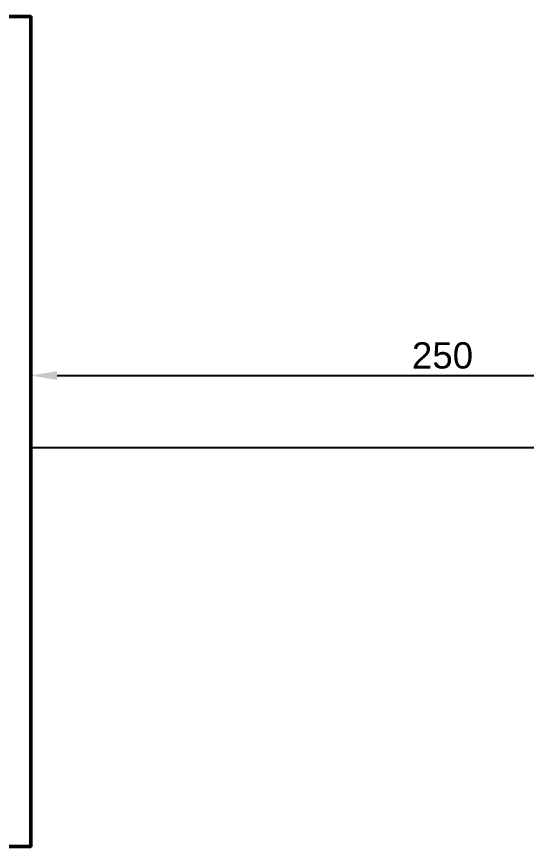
# Model space of a CAD drawing. Header units: millimetres. Extents: x 1638 to 3450, y 1129 to 2069.
# Drawn here: x 2121.9 to 2170.4, y 1357.9 to 1436.9 of the extents above; entities that cross this region are included whole.
import ezdxf

# ---------------------------------------------------------------- set-up
doc = ezdxf.new("R2010")
doc.units = ezdxf.units.MM
doc.layers.add('1轮廓实线层', color=7, linetype='Continuous', lineweight=50)
doc.styles.get("Standard").update_dxf_attribs({"font": 'arial.ttf'})
doc.dimstyles.new('ISO-25', dxfattribs={"dimtxt": 2.5, "dimasz": 2.5, "dimexe": 1.25, "dimexo": 0.625, "dimtad": 1, "dimtxsty": 'Standard', "dimcen": 2.5, "dimadec": 0, "dimazin": 0, "dimtfac": 1, "dimtmove": 0, "dimatfit": 3, "dimfxl": 1, "dimarcsym": 0})

# ---------------------------------------------------------------- blocks, each defined once
blk = doc.blocks.new('*D254')
at = {"color": 0, "lineweight": -2, "transparency": 16777216}
for p, q in [((2123.268, 1396.514), (2123.268, 1403.996)), ((2201.634, 1396.514), (2201.634, 1403.996)), ((2125.768, 1402.746), (2199.134, 1402.746))]:
    blk.add_line(p, q, dxfattribs=at)
at = {"color": 0, "transparency": 16777216}
for points in [[(2125.768, 1403.163), (2125.768, 1402.33), (2123.268, 1402.746)], [(2199.134, 1403.163), (2199.134, 1402.33), (2201.634, 1402.746)]]:
    blk.add_solid(points, dxfattribs=at)
at = {"layer": 'Defpoints', "color": 0, "transparency": 16777216}
for p in [(2201.634, 1402.746), (2123.268, 1395.889), (2201.634, 1395.889)]:
    blk.add_point(p, dxfattribs=at)
at = {"color": 3, "transparency": 16777216, "insert": (2162.451, 1404.648), "char_height": 2.5, "attachment_point": 5}
blk.add_mtext('250', dxfattribs=at)

msp = doc.modelspace()

# ---------------------------------------------------------------- linework, layer by layer
msp.add_line((2123.268, 1395.889), (3064.561, 1395.889))
at = {"layer": '1轮廓实线层', "color": 2}
msp.add_lwpolyline([(2047.587, 1436.92), (2123.268, 1436.92), (2123.268, 1357.916), (2047.587, 1357.916)], close=True, dxfattribs=at)

# ---------------------------------------------------------------- dimensions: what is measured, and where the dimension line sits
at = {"color": 1}
dim = msp.add_linear_dim(base=(2201.634, 1402.746), p1=(2123.268, 1395.889), p2=(2201.634, 1395.889), text='250', dimstyle='ISO-25', override={"dimclrt": 3}, dxfattribs=at)
dim.commit()
dim.dimension.update_dxf_attribs({"geometry": '*D254', "text_midpoint": (2162.451, 1404.648)})

doc.saveas('drawing.dxf')
